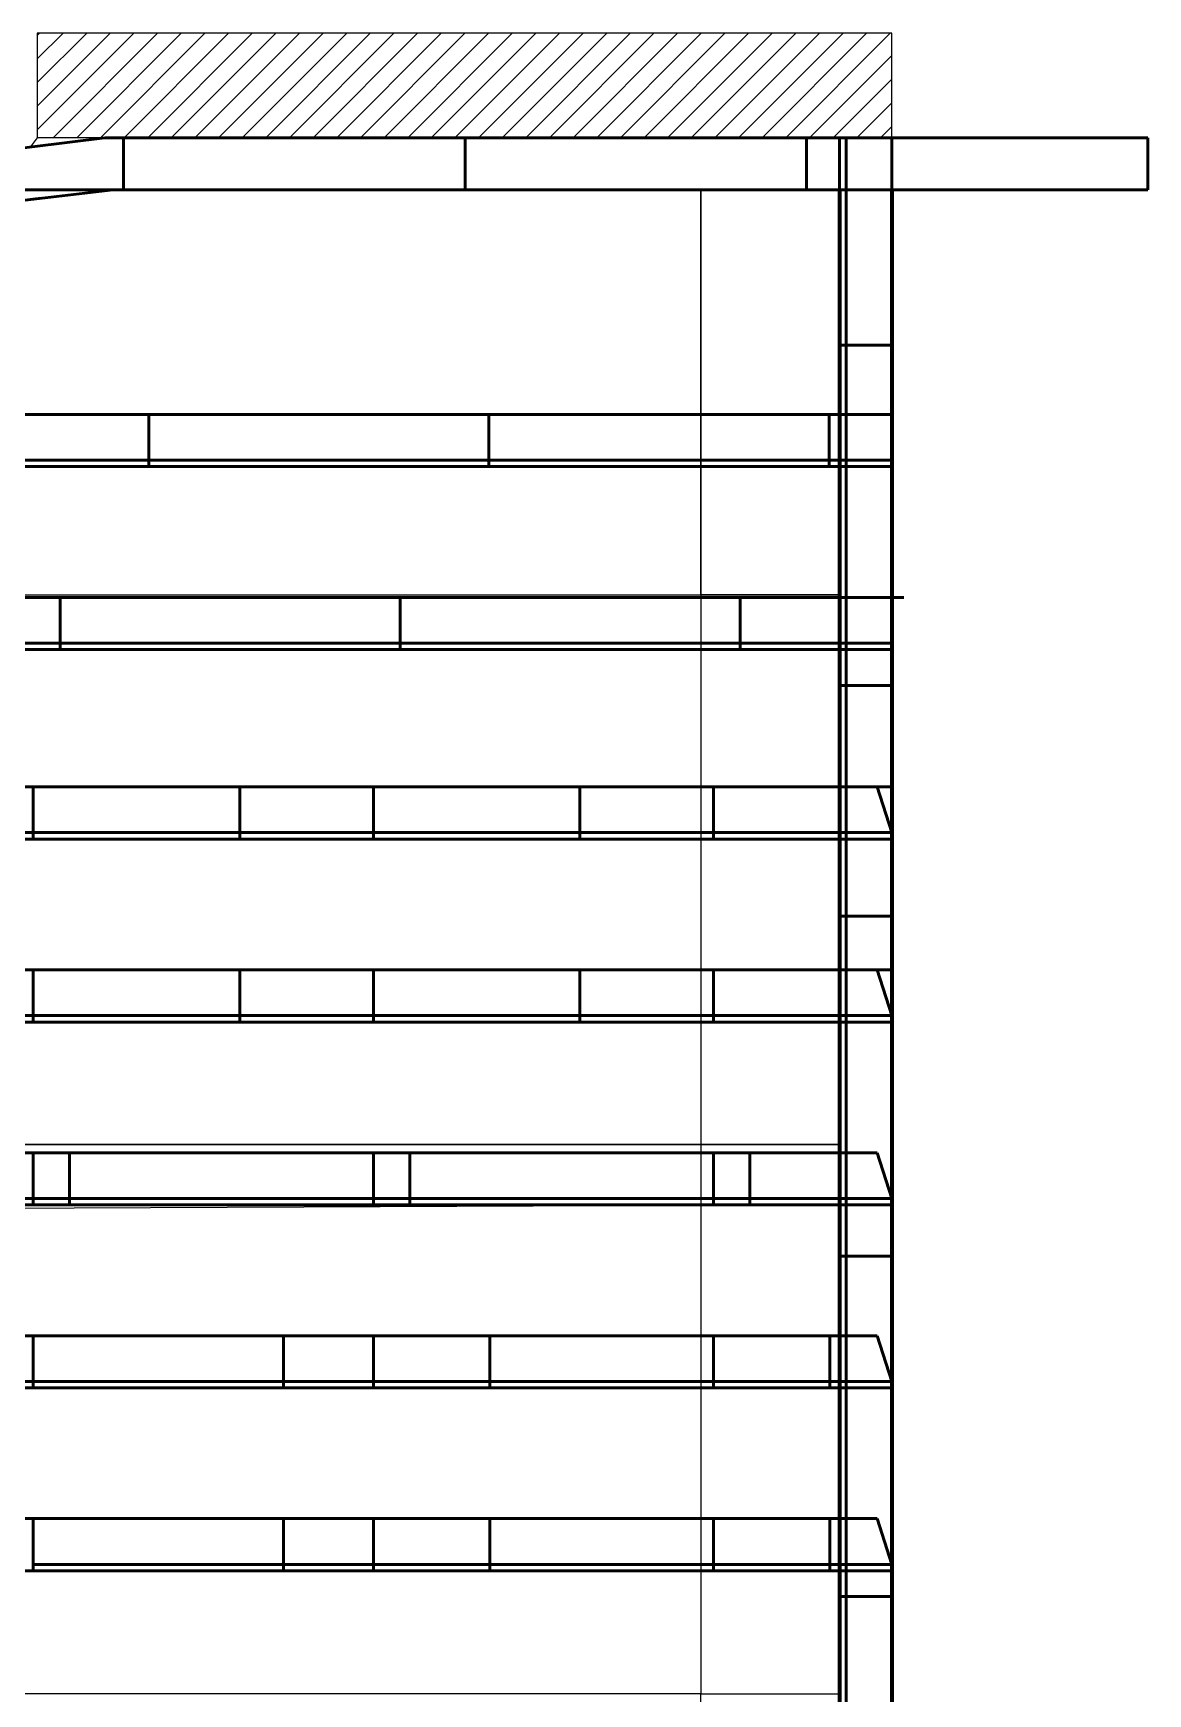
# Model space of a CAD drawing. Header units: metres. Extents: x 23.8 to 32, y 5.2 to 18.7.
# Drawn here: x 26.65 to 31.98, y 10.72 to 18.67 of the extents above; entities that cross this region are included whole.
import ezdxf

# ---------------------------------------------------------------- set-up
doc = ezdxf.new("R2010")
doc.units = ezdxf.units.M
doc.header["$MEASUREMENT"] = 0
doc.header["$XCLIPFRAME"] = 2
doc.layers.get('0').update_dxf_attribs({"color": 18})
doc.layers.add('Metal cu aspect de lemn', color=249, linetype='Continuous')
doc.layers.add('Panou solar', color=154, linetype='Continuous')
doc.layers.add('Piloni', color=45, linetype='Continuous', lineweight=200)
doc.layers.add('Structura principala', color=18, linetype='Continuous', lineweight=50)
picture_1 = doc.add_image_def('image2.png', size_in_pixel=(544, 542))
picture_2 = doc.add_image_def('image1.jpg', size_in_pixel=(1600, 800))

msp = doc.modelspace()

# ---------------------------------------------------------------- hatches: boundary and pattern name
at = {"layer": 'Panou solar', "true_color": 0x4554a5, "transparency": 33554687}
h = msp.add_hatch(dxfattribs=at)
h.set_pattern_fill('ANSI31', color=175, scale=0.64)
h.set_pattern_definition([(45, (10.8065, -0.032736), (-0.05656854, 0.05656854), [])])
h.paths.add_polyline_path([(26.6683, 18.1678), (30.7584, 18.1678), (30.7584, 18.6678), (26.6683, 18.6678)])

# ---------------------------------------------------------------- linework, layer by layer
for p, q in [((24.161, 15.718), (30.1492, 15.718)), ((25.0208, 14.8115), (30.5084, 14.8115)), ((25.0208, 13.936), (30.5397, 13.936)), ((30.5084, 13.0605), (24.0323, 13.0335)), ((25.8348, 13.0605), (30.5084, 13.0605)), ((30.5084, 12.185), (24.0323, 12.185)), ((27.8463, 12.185), (30.5084, 12.185)), ((30.5084, 11.3095), (24.0323, 11.3095)), ((27.8463, 11.3095), (30.5084, 11.3095))]:
    msp.add_line(p, q)
at = {"layer": 'Metal cu aspect de lemn'}
for p, q in [((30.411, 15.968), (24.411, 15.968)), ((30.2823, 15.0615), (24.2823, 15.0615)), ((30.2823, 14.186), (24.2823, 14.186)), ((30.2823, 13.3105), (24.2823, 13.3105)), ((30.2823, 12.435), (24.2823, 12.435)), ((30.2823, 11.5595), (24.2823, 11.5595))]:
    msp.add_line(p, q, dxfattribs=at)
at = {"layer": 'Panou solar'}
for p, q in [((30.7584, 18.6678), (26.6683, 18.6678)), ((26.6683, 18.6678), (26.6683, 18.1678)), ((30.7584, 18.1678), (30.7584, 18.6678)), ((26.6683, 18.1678), (26.6336, 18.1229)), ((26.9918, 18.1675), (26.6336, 18.1229)), ((30.7584, 18.1678), (26.6683, 18.1678)), ((30.7584, 18.1678), (26.6683, 18.1678))]:
    msp.add_line(p, q, dxfattribs=at)
at = {"layer": 'Piloni'}
for p, q in [((30.5084, 17.9178), (30.5084, 9.949)), ((30.7584, 17.9178), (30.7584, 5.1678))]:
    msp.add_line(p, q, dxfattribs=at)
at = {"layer": 'Structura principala'}
for p, q in [((27.0323, 18.1678), (31.9841, 18.1678)), ((31.9841, 18.1678), (31.9841, 17.9178)), ((27.0323, 17.9178), (31.9841, 17.9178)), ((30.5084, 5.3699), (30.5084, 17.9178)), ((26.6878, 17.8777), (26.3434, 17.8376)), ((30.411, 15.968), (24.411, 15.968)), ((30.411, 15.968), (24.411, 15.968)), ((24.411, 15.968), (30.411, 15.968)), ((30.411, 15.968), (30.817, 15.968)), ((24.411, 15.718), (30.411, 15.718)), ((30.2823, 15.0615), (24.2823, 15.0615)), ((30.2823, 15.0615), (24.2823, 15.0615)), ((24.2823, 15.0615), (30.2823, 15.0615)), ((30.2823, 15.0615), (30.6884, 15.0615)), ((24.2823, 14.8115), (30.2823, 14.8115)), ((30.5084, 5.199), (30.5084, 14.699)), ((30.7584, 5.199), (30.7584, 14.699)), ((30.7584, 5.199), (30.7584, 14.574)), ((30.2823, 14.186), (24.2823, 14.186)), ((30.2823, 14.186), (24.2823, 14.186)), ((24.2823, 14.186), (30.2823, 14.186)), ((30.2823, 14.186), (30.6884, 14.186)), ((24.2823, 13.936), (30.2823, 13.936)), ((30.2823, 13.3105), (24.2823, 13.3105)), ((30.2823, 13.3105), (24.2823, 13.3105)), ((24.2823, 13.3105), (30.2823, 13.3105)), ((30.2823, 13.3105), (30.6884, 13.3105)), ((24.2823, 13.0605), (30.2823, 13.0605)), ((30.2823, 12.435), (24.2823, 12.435)), ((30.2823, 12.435), (24.2823, 12.435)), ((24.2823, 12.435), (30.2823, 12.435)), ((27.8463, 12.435), (28.0963, 12.435)), ((27.8463, 12.435), (27.8463, 12.185)), ((30.2823, 12.435), (30.6884, 12.435)), ((24.2823, 12.185), (30.2823, 12.185)), ((28.0963, 12.185), (27.8463, 12.185)), ((30.2823, 11.5595), (24.2823, 11.5595)), ((30.2823, 11.5595), (24.2823, 11.5595)), ((24.2823, 11.5595), (30.2823, 11.5595)), ((27.8463, 11.5595), (28.0963, 11.5595)), ((27.8463, 11.5595), (27.8463, 11.3095)), ((30.2823, 11.5595), (30.6884, 11.5595)), ((24.2823, 11.3095), (30.2823, 11.3095)), ((28.0963, 11.3095), (27.8463, 11.3095))]:
    msp.add_line(p, q, dxfattribs=at)

# ---------------------------------------------------------------- pictures from other files: only their frames are drawn
image = msp.add_image(picture_2, insert=(24.5857, 15.9797), size_in_units=(5.2584, 2.6292))
image.set_boundary_path([(-0.5, 599.34), (-0.5, 799.5), (1599.5, 799.5), (1599.5, 209.8), (743.95, 209.8), (534.32, 234.195), (335.89, 306.083), (159.28, 421.62), (13.917, 574.626), (-0.5, 599.34)])
image = msp.add_image(picture_2, insert=(29.8441, 15.9797), size_in_units=(5.2584, 2.6292))
image.set_boundary_path([(-0.5, 209.8), (-0.5, 799.5), (201.637, 799.5), (201.637, 209.8), (-0.5, 209.8)])
image = msp.add_image(picture_2, insert=(24.5857, 13.3505), size_in_units=(5.2584, 2.6292))
image.dxf.flags = 7
image = msp.add_image(picture_2, insert=(29.8441, 13.3505), size_in_units=(5.2584, 2.6292))
image.set_boundary_path([(201.637, -0.5), (-0.5, -0.5), (-0.5, 799.5), (201.637, 799.5), (201.637, -0.5)])
image = msp.add_image(picture_2, insert=(24.5857, 10.7213), size_in_units=(5.2584, 2.6292))
image.dxf.flags = 7
image = msp.add_image(picture_2, insert=(29.8441, 10.7213), size_in_units=(5.2584, 2.6292))
image.set_boundary_path([(201.637, -0.5), (-0.5, -0.5), (-0.5, 799.5), (201.637, 799.5), (201.637, -0.5)])
image = msp.add_image(picture_2, insert=(24.5857, 8.0921), size_in_units=(5.2584, 2.6292))
image.set_boundary_path([(740.13, 799.5), (1599.5, 799.5), (1599.5, -0.5), (-0.5, -0.5), (-0.5, 221.91), (165.295, 351.444), (740.13, 799.5)])
image = msp.add_image(picture_1, insert=(27.0818, 17.9178), size_in_units=(1.6341, 1.6281), rotation=180, dxfattribs=dict(at, fade=39))
image.dxf.v_pixel = (2e-17, 0.00300387)
image.set_boundary_path([(-0.5, 458.274), (-0.5, 541.5), (15.974, 541.5), (416.115, 541.5), (267.98, 488.03), (29.45, 458.36), (15.974, 458.274), (-0.5, 458.274)])
image = msp.add_image(picture_1, insert=(28.7159, 17.9178), size_in_units=(1.6341, 1.6281), rotation=180, dxfattribs=dict(at, fade=39))
image.dxf.v_pixel = (2e-17, 0.00300387)
image.set_boundary_path([(-0.5, 458.274), (-0.5, 541.5), (543.5, 541.5), (543.5, 458.274), (-0.5, 458.274)])
image = msp.add_image(picture_1, insert=(30.35, 17.9178), size_in_units=(1.6341, 1.6281), rotation=180, dxfattribs=dict(at, fade=39))
image.dxf.v_pixel = (2e-17, 0.00300387)
image.set_boundary_path([(-0.5, 458.274), (-0.5, 541.5), (543.5, 541.5), (543.5, 458.274), (-0.5, 458.274)])
image = msp.add_image(picture_1, insert=(31.9841, 17.9178), size_in_units=(1.6341, 1.6281), rotation=180, dxfattribs=dict(at, fade=39))
image.dxf.v_pixel = (2e-17, 0.00300387)
image.set_boundary_path([(543.5, 541.5), (543.5, 458.274), (-0.5, 458.274), (-0.5, 541.5), (543.5, 541.5)])
image = msp.add_image(picture_1, insert=(30.5397, 17.1742), size_in_units=(1.6341, 1.6281), rotation=180, dxfattribs=dict(at, fade=39))
image.dxf.v_pixel = (2e-17, 0.00300387)
image.set_boundary_path([(9.91, 210.755), (-0.5, 210.755), (-0.5, 541.5), (9.91, 541.5), (9.91, 210.755)])
image = msp.add_image(picture_1, insert=(32.1738, 17.1742), size_in_units=(1.6341, 1.6281), rotation=180, dxfattribs=dict(at, fade=39))
image.dxf.v_pixel = (2e-17, 0.00300387)
image.set_boundary_path([(470.685, 541.5), (543.5, 541.5), (543.5, 210.755), (470.685, 210.755), (470.685, 541.5)])
image = msp.add_image(picture_1, insert=(27.0818, 16.2897), size_in_units=(1.6341, 1.6281), rotation=180, dxfattribs=dict(at, fade=39))
image.dxf.v_pixel = (2e-17, 0.00300387)
image.set_boundary_path([(543.5, 157.88), (543.5, 59.25), (494.064, 27.635), (416.115, -0.5), (-0.5, -0.5), (15.974, -0.5), (245.33, 26.19), (462.426, 104.844), (543.5, 157.88)])
image = msp.add_image(picture_1, insert=(30.5397, 15.5461), size_in_units=(1.6341, 1.6281), rotation=180, dxfattribs=dict(at, fade=39))
image.dxf.v_pixel = (2e-17, 0.00300387)
image.set_boundary_path([(9.91, -0.5), (-0.5, -0.5), (-0.5, 541.5), (9.91, 541.5), (9.91, -0.5)])
image = msp.add_image(picture_1, insert=(32.1738, 15.5461), size_in_units=(1.6341, 1.6281), rotation=180, dxfattribs=dict(at, fade=39))
image.dxf.v_pixel = (2e-17, 0.00300387)
image.set_boundary_path([(470.685, 541.5), (543.5, 541.5), (543.5, -0.5), (470.685, -0.5), (470.685, 541.5)])
image = msp.add_image(picture_1, insert=(27.2023, 18.2589), size_in_units=(1.6341, 1.6281), rotation=-90, dxfattribs=dict(at, fade=39))
image.dxf.v_pixel = (-0.00300387, -7e-17)
image.set_boundary_path([(470.685, 541.5), (543.5, 541.5), (543.5, -0.5), (470.685, -0.5), (470.685, 541.5)])
image = msp.add_image(picture_1, insert=(28.8304, 18.2589), size_in_units=(1.6341, 1.6281), rotation=-90, dxfattribs=dict(at, fade=39))
image.dxf.v_pixel = (-0.00300387, -7e-17)
image.set_boundary_path([(470.685, 541.5), (543.5, 541.5), (543.5, -0.5), (470.685, -0.5), (470.685, 541.5)])
image = msp.add_image(picture_1, insert=(30.4585, 18.2589), size_in_units=(1.6341, 1.6281), rotation=-90, dxfattribs=dict(at, fade=39))
image.dxf.v_pixel = (-0.00300387, -7e-17)
image.set_boundary_path([(470.685, 541.5), (543.5, 541.5), (543.5, -0.5), (470.685, -0.5), (470.685, 541.5)])
image = msp.add_image(picture_1, insert=(32.0866, 18.2589), size_in_units=(1.6341, 1.6281), rotation=-90, dxfattribs=dict(at, fade=39))
image.dxf.v_pixel = (-0.00300387, -7e-17)
image.set_boundary_path([(543.5, 99.35), (543.5, -0.5), (470.685, -0.5), (470.685, 99.35), (543.5, 99.35)])
image = msp.add_image(picture_1, insert=(27.2023, 16.6248), size_in_units=(1.6341, 1.6281), rotation=-90, dxfattribs=dict(at, fade=39))
image.dxf.v_pixel = (-0.00300387, -7e-17)
image.set_boundary_path([(9.91, -0.5), (-0.5, -0.5), (-0.5, 541.5), (9.91, 541.5), (9.91, -0.5)])
image = msp.add_image(picture_1, insert=(28.8304, 16.6248), size_in_units=(1.6341, 1.6281), rotation=-90, dxfattribs=dict(at, fade=39))
image.dxf.v_pixel = (-0.00300387, -7e-17)
image.set_boundary_path([(9.91, -0.5), (-0.5, -0.5), (-0.5, 541.5), (9.91, 541.5), (9.91, -0.5)])
image = msp.add_image(picture_1, insert=(30.4585, 16.6248), size_in_units=(1.6341, 1.6281), rotation=-90, dxfattribs=dict(at, fade=39))
image.dxf.v_pixel = (-0.00300387, -7e-17)
image.set_boundary_path([(9.91, -0.5), (-0.5, -0.5), (-0.5, 541.5), (9.91, 541.5), (9.91, -0.5)])
image = msp.add_image(picture_1, insert=(32.0866, 16.6248), size_in_units=(1.6341, 1.6281), rotation=-90, dxfattribs=dict(at, fade=39))
image.dxf.v_pixel = (-0.00300387, -7e-17)
image.set_boundary_path([(9.91, -0.5), (-0.5, -0.5), (-0.5, 99.35), (9.91, 99.35), (9.91, -0.5)])
image = msp.add_image(picture_1, insert=(26.7775, 17.3834), size_in_units=(1.6341, 1.6281), rotation=-90, dxfattribs=dict(at, fade=39))
image.dxf.v_pixel = (-0.00300387, -7e-17)
image.set_boundary_path([(470.685, 541.5), (543.5, 541.5), (543.5, -0.5), (470.685, -0.5), (470.685, 541.5)])
image = msp.add_image(picture_1, insert=(28.4056, 17.3834), size_in_units=(1.6341, 1.6281), rotation=-90, dxfattribs=dict(at, fade=39))
image.dxf.v_pixel = (-0.00300387, -7e-17)
image.set_boundary_path([(470.685, 541.5), (543.5, 541.5), (543.5, -0.5), (470.685, -0.5), (470.685, 541.5)])
image = msp.add_image(picture_1, insert=(30.0337, 17.3834), size_in_units=(1.6341, 1.6281), rotation=-90, dxfattribs=dict(at, fade=39))
image.dxf.v_pixel = (-0.00300387, -7e-17)
image.set_boundary_path([(470.685, 541.5), (543.5, 541.5), (543.5, -0.5), (470.685, -0.5), (470.685, 541.5)])
image = msp.add_image(picture_1, insert=(31.6618, 17.3834), size_in_units=(1.6341, 1.6281), rotation=-90, dxfattribs=dict(at, fade=39))
image.dxf.v_pixel = (-0.00300387, -7e-17)
image.set_boundary_path([(543.5, 240.746), (543.5, -0.5), (470.685, -0.5), (470.685, 240.746), (543.5, 240.746)])
image = msp.add_image(picture_1, insert=(26.7775, 15.7493), size_in_units=(1.6341, 1.6281), rotation=-90, dxfattribs=dict(at, fade=39))
image.dxf.v_pixel = (-0.00300387, -7e-17)
image.set_boundary_path([(9.91, -0.5), (-0.5, -0.5), (-0.5, 541.5), (9.91, 541.5), (9.91, -0.5)])
image = msp.add_image(picture_1, insert=(28.4056, 15.7493), size_in_units=(1.6341, 1.6281), rotation=-90, dxfattribs=dict(at, fade=39))
image.dxf.v_pixel = (-0.00300387, -7e-17)
image.set_boundary_path([(9.91, -0.5), (-0.5, -0.5), (-0.5, 541.5), (9.91, 541.5), (9.91, -0.5)])
image = msp.add_image(picture_1, insert=(30.0337, 15.7493), size_in_units=(1.6341, 1.6281), rotation=-90, dxfattribs=dict(at, fade=39))
image.dxf.v_pixel = (-0.00300387, -7e-17)
image.set_boundary_path([(9.91, -0.5), (-0.5, -0.5), (-0.5, 541.5), (9.91, 541.5), (9.91, -0.5)])
image = msp.add_image(picture_1, insert=(31.6618, 15.7493), size_in_units=(1.6341, 1.6281), rotation=-90, dxfattribs=dict(at, fade=39))
image.dxf.v_pixel = (-0.00300387, -7e-17)
image.set_boundary_path([(9.91, -0.5), (-0.5, -0.5), (-0.5, 240.746), (9.91, 240.746), (9.91, -0.5)])
image = msp.add_image(picture_1, insert=(30.5397, 13.918), size_in_units=(1.6341, 1.6281), rotation=180, dxfattribs=dict(at, fade=39))
image.dxf.v_pixel = (2e-17, 0.00300387)
image.set_boundary_path([(9.91, -0.5), (-0.5, -0.5), (-0.5, 366.795), (9.91, 366.795), (9.91, -0.5)])
image = msp.add_image(picture_1, insert=(32.1738, 13.918), size_in_units=(1.6341, 1.6281), rotation=180, dxfattribs=dict(at, fade=39))
image.dxf.v_pixel = (2e-17, 0.00300387)
image.set_boundary_path([(543.5, 366.795), (543.5, -0.5), (470.685, -0.5), (470.685, 366.795), (543.5, 366.795)])
image = msp.add_image(picture_1, insert=(26.6489, 16.4769), size_in_units=(1.6341, 1.6281), rotation=-90, dxfattribs=dict(at, fade=39))
image.dxf.v_pixel = (-0.00300387, -7e-17)
image.set_boundary_path([(470.685, 541.5), (543.5, 541.5), (543.5, -0.5), (470.685, -0.5), (470.685, 541.5)])
image = msp.add_image(picture_1, insert=(27.6374, 16.4769), size_in_units=(1.6341, 1.6281), rotation=-90, dxfattribs=dict(at, fade=39))
image.dxf.v_pixel = (-0.00300387, -7e-17)
image.set_boundary_path([(470.685, 541.5), (543.5, 541.5), (543.5, -0.5), (470.685, -0.5), (470.685, 541.5)])
image = msp.add_image(picture_1, insert=(28.277, 16.4769), size_in_units=(1.6341, 1.6281), rotation=-90, dxfattribs=dict(at, fade=39))
image.dxf.v_pixel = (-0.00300387, -7e-17)
image.set_boundary_path([(470.685, 541.5), (543.5, 541.5), (543.5, -0.5), (470.685, -0.5), (470.685, 541.5)])
image = msp.add_image(picture_1, insert=(29.2655, 16.4769), size_in_units=(1.6341, 1.6281), rotation=-90, dxfattribs=dict(at, fade=39))
image.dxf.v_pixel = (-0.00300387, -7e-17)
image.set_boundary_path([(470.685, 541.5), (543.5, 541.5), (543.5, -0.5), (470.685, -0.5), (470.685, 541.5)])
image = msp.add_image(picture_1, insert=(29.9051, 16.4769), size_in_units=(1.6341, 1.6281), rotation=-90, dxfattribs=dict(at, fade=39))
image.dxf.v_pixel = (-0.00300387, -7e-17)
image.set_boundary_path([(470.685, 541.5), (543.5, 541.5), (543.5, -0.5), (470.685, -0.5), (470.685, 541.5)])
image = msp.add_image(picture_1, insert=(30.8936, 16.4769), size_in_units=(1.6341, 1.6281), rotation=-90, dxfattribs=dict(at, fade=39))
image.dxf.v_pixel = (-0.00300387, -7e-17)
image.set_boundary_path([(470.685, 496.5), (543.5, 496.5), (543.5, -0.5), (470.685, -0.5), (470.685, 496.5)])
image = msp.add_image(picture_1, insert=(31.5332, 16.4769), size_in_units=(1.6341, 1.6281), rotation=-90, dxfattribs=dict(at, fade=39))
image.dxf.v_pixel = (-0.00300387, -7e-17)
image.set_boundary_path([(543.5, 283.57), (543.5, -0.5), (470.685, -0.5), (470.685, 260.266), (543.5, 283.57)])
image = msp.add_image(picture_1, insert=(26.6489, 14.8428), size_in_units=(1.6341, 1.6281), rotation=-90, dxfattribs=dict(at, fade=39))
image.dxf.v_pixel = (-0.00300387, -7e-17)
image.set_boundary_path([(9.91, -0.5), (-0.5, -0.5), (-0.5, 541.5), (9.91, 541.5), (9.91, -0.5)])
image = msp.add_image(picture_1, insert=(27.6374, 14.8428), size_in_units=(1.6341, 1.6281), rotation=-90, dxfattribs=dict(at, fade=39))
image.dxf.v_pixel = (-0.00300387, -7e-17)
image.set_boundary_path([(9.91, -0.5), (-0.5, -0.5), (-0.5, 541.5), (9.91, 541.5), (9.91, -0.5)])
image = msp.add_image(picture_1, insert=(28.277, 14.8428), size_in_units=(1.6341, 1.6281), rotation=-90, dxfattribs=dict(at, fade=39))
image.dxf.v_pixel = (-0.00300387, -7e-17)
image.set_boundary_path([(9.91, -0.5), (-0.5, -0.5), (-0.5, 541.5), (9.91, 541.5), (9.91, -0.5)])
image = msp.add_image(picture_1, insert=(29.2655, 14.8428), size_in_units=(1.6341, 1.6281), rotation=-90, dxfattribs=dict(at, fade=39))
image.dxf.v_pixel = (-0.00300387, -7e-17)
image.set_boundary_path([(9.91, -0.5), (-0.5, -0.5), (-0.5, 541.5), (9.91, 541.5), (9.91, -0.5)])
image = msp.add_image(picture_1, insert=(29.9051, 14.8428), size_in_units=(1.6341, 1.6281), rotation=-90, dxfattribs=dict(at, fade=39))
image.dxf.v_pixel = (-0.00300387, -7e-17)
image.set_boundary_path([(9.91, -0.5), (-0.5, -0.5), (-0.5, 541.5), (9.91, 541.5), (9.91, -0.5)])
image = msp.add_image(picture_1, insert=(30.8936, 14.8428), size_in_units=(1.6341, 1.6281), rotation=-90, dxfattribs=dict(at, fade=39))
image.dxf.v_pixel = (-0.00300387, -7e-17)
image.set_boundary_path([(9.91, -0.5), (-0.5, -0.5), (-0.5, 496.5), (9.91, 496.5), (9.91, -0.5)])
image = msp.add_image(picture_1, insert=(31.5332, 14.8428), size_in_units=(1.6341, 1.6281), rotation=-90, dxfattribs=dict(at, fade=39))
image.dxf.v_pixel = (-0.00300387, -7e-17)
image.set_boundary_path([(9.91, -0.5), (-0.5, -0.5), (-0.5, 283.57), (9.91, 283.57), (9.91, -0.5)])
image = msp.add_image(picture_1, insert=(30.5397, 12.8147), size_in_units=(1.6341, 1.6281), rotation=180, dxfattribs=dict(at, fade=39))
image.dxf.v_pixel = (2e-17, 0.00300387)
image.set_boundary_path([(9.91, -0.5), (-0.5, -0.5), (-0.5, 541.5), (9.91, 541.5), (9.91, -0.5)])
image = msp.add_image(picture_1, insert=(32.1738, 12.8147), size_in_units=(1.6341, 1.6281), rotation=180, dxfattribs=dict(at, fade=39))
image.dxf.v_pixel = (2e-17, 0.00300387)
image.set_boundary_path([(470.685, 541.5), (543.5, 541.5), (543.5, -0.5), (470.685, -0.5), (470.685, 541.5)])
image = msp.add_image(picture_1, insert=(26.6489, 15.6014), size_in_units=(1.6341, 1.6281), rotation=-90, dxfattribs=dict(at, fade=39))
image.dxf.v_pixel = (-0.00300387, -7e-17)
image.set_boundary_path([(470.685, 541.5), (543.5, 541.5), (543.5, -0.5), (470.685, -0.5), (470.685, 541.5)])
image = msp.add_image(picture_1, insert=(27.6374, 15.6014), size_in_units=(1.6341, 1.6281), rotation=-90, dxfattribs=dict(at, fade=39))
image.dxf.v_pixel = (-0.00300387, -7e-17)
image.set_boundary_path([(470.685, 541.5), (543.5, 541.5), (543.5, -0.5), (470.685, -0.5), (470.685, 541.5)])
image = msp.add_image(picture_1, insert=(28.277, 15.6014), size_in_units=(1.6341, 1.6281), rotation=-90, dxfattribs=dict(at, fade=39))
image.dxf.v_pixel = (-0.00300387, -7e-17)
image.set_boundary_path([(470.685, 541.5), (543.5, 541.5), (543.5, -0.5), (470.685, -0.5), (470.685, 541.5)])
image = msp.add_image(picture_1, insert=(29.2655, 15.6014), size_in_units=(1.6341, 1.6281), rotation=-90, dxfattribs=dict(at, fade=39))
image.dxf.v_pixel = (-0.00300387, -7e-17)
image.set_boundary_path([(470.685, 541.5), (543.5, 541.5), (543.5, -0.5), (470.685, -0.5), (470.685, 541.5)])
image = msp.add_image(picture_1, insert=(29.9051, 15.6014), size_in_units=(1.6341, 1.6281), rotation=-90, dxfattribs=dict(at, fade=39))
image.dxf.v_pixel = (-0.00300387, -7e-17)
image.set_boundary_path([(470.685, 541.5), (543.5, 541.5), (543.5, -0.5), (470.685, -0.5), (470.685, 541.5)])
image = msp.add_image(picture_1, insert=(30.8936, 15.6014), size_in_units=(1.6341, 1.6281), rotation=-90, dxfattribs=dict(at, fade=39))
image.dxf.v_pixel = (-0.00300387, -7e-17)
image.set_boundary_path([(470.685, 496.5), (543.5, 496.5), (543.5, -0.5), (470.685, -0.5), (470.685, 496.5)])
image = msp.add_image(picture_1, insert=(31.5332, 15.6014), size_in_units=(1.6341, 1.6281), rotation=-90, dxfattribs=dict(at, fade=39))
image.dxf.v_pixel = (-0.00300387, -7e-17)
image.set_boundary_path([(543.5, 283.57), (543.5, -0.5), (470.685, -0.5), (470.685, 260.266), (543.5, 283.57)])
image = msp.add_image(picture_1, insert=(27.6374, 13.9673), size_in_units=(1.6341, 1.6281), rotation=-90, dxfattribs=dict(at, fade=39))
image.dxf.v_pixel = (-0.00300387, -7e-17)
image.set_boundary_path([(9.91, -0.5), (-0.5, -0.5), (-0.5, 541.5), (9.91, 541.5), (9.91, -0.5)])
image = msp.add_image(picture_1, insert=(28.277, 13.9673), size_in_units=(1.6341, 1.6281), rotation=-90, dxfattribs=dict(at, fade=39))
image.dxf.v_pixel = (-0.00300387, -7e-17)
image.set_boundary_path([(9.91, -0.5), (-0.5, -0.5), (-0.5, 541.5), (9.91, 541.5), (9.91, -0.5)])
image = msp.add_image(picture_1, insert=(29.2655, 13.9673), size_in_units=(1.6341, 1.6281), rotation=-90, dxfattribs=dict(at, fade=39))
image.dxf.v_pixel = (-0.00300387, -7e-17)
image.set_boundary_path([(9.91, -0.5), (-0.5, -0.5), (-0.5, 541.5), (9.91, 541.5), (9.91, -0.5)])
image = msp.add_image(picture_1, insert=(29.9051, 13.9673), size_in_units=(1.6341, 1.6281), rotation=-90, dxfattribs=dict(at, fade=39))
image.dxf.v_pixel = (-0.00300387, -7e-17)
image.set_boundary_path([(9.91, -0.5), (-0.5, -0.5), (-0.5, 541.5), (9.91, 541.5), (9.91, -0.5)])
image = msp.add_image(picture_1, insert=(30.8936, 13.9673), size_in_units=(1.6341, 1.6281), rotation=-90, dxfattribs=dict(at, fade=39))
image.dxf.v_pixel = (-0.00300387, -7e-17)
image.set_boundary_path([(9.91, -0.5), (-0.5, -0.5), (-0.5, 496.5), (9.91, 496.5), (9.91, -0.5)])
image = msp.add_image(picture_1, insert=(31.5332, 13.9673), size_in_units=(1.6341, 1.6281), rotation=-90, dxfattribs=dict(at, fade=39))
image.dxf.v_pixel = (-0.00300387, -7e-17)
image.set_boundary_path([(9.91, -0.5), (-0.5, -0.5), (-0.5, 283.57), (9.91, 283.57), (9.91, -0.5)])
image = msp.add_image(picture_1, insert=(26.6489, 14.7259), size_in_units=(1.6341, 1.6281), rotation=-90, dxfattribs=dict(at, fade=39))
image.dxf.v_pixel = (-0.00300387, -7e-17)
image.set_boundary_path([(470.685, 541.5), (543.5, 541.5), (543.5, -0.5), (470.685, -0.5), (470.685, 541.5)])
image = msp.add_image(picture_1, insert=(26.8233, 14.7259), size_in_units=(1.6341, 1.6281), rotation=-90, dxfattribs=dict(at, fade=39))
image.dxf.v_pixel = (-0.00300387, -7e-17)
image.set_boundary_path([(470.685, 541.5), (543.5, 541.5), (543.5, 212.433), (470.685, 212.433), (470.685, 541.5)])
image = msp.add_image(picture_1, insert=(28.277, 14.7259), size_in_units=(1.6341, 1.6281), rotation=-90, dxfattribs=dict(at, fade=39))
image.dxf.v_pixel = (-0.00300387, -7e-17)
image.set_boundary_path([(470.685, 541.5), (543.5, 541.5), (543.5, -0.5), (470.685, -0.5), (470.685, 541.5)])
image = msp.add_image(picture_1, insert=(28.4514, 14.7259), size_in_units=(1.6341, 1.6281), rotation=-90, dxfattribs=dict(at, fade=39))
image.dxf.v_pixel = (-0.00300387, -7e-17)
image.set_boundary_path([(470.685, 541.5), (543.5, 541.5), (543.5, -0.5), (470.685, -0.5), (470.685, 541.5)])
image = msp.add_image(picture_1, insert=(29.9051, 14.7259), size_in_units=(1.6341, 1.6281), rotation=-90, dxfattribs=dict(at, fade=39))
image.dxf.v_pixel = (-0.00300387, -7e-17)
image.set_boundary_path([(470.685, 541.5), (543.5, 541.5), (543.5, -0.5), (470.685, -0.5), (470.685, 541.5)])
image = msp.add_image(picture_1, insert=(30.0795, 14.7259), size_in_units=(1.6341, 1.6281), rotation=-90, dxfattribs=dict(at, fade=39))
image.dxf.v_pixel = (-0.00300387, -7e-17)
image.set_boundary_path([(470.685, 541.5), (543.5, 541.5), (543.5, -0.5), (470.685, -0.5), (470.685, 541.5)])
image = msp.add_image(picture_1, insert=(31.5332, 14.7259), size_in_units=(1.6341, 1.6281), rotation=-90, dxfattribs=dict(at, fade=39))
image.dxf.v_pixel = (-0.00300387, -7e-17)
image.set_boundary_path([(543.5, 283.57), (543.5, -0.5), (470.685, -0.5), (470.685, 260.266), (543.5, 283.57)])
image = msp.add_image(picture_1, insert=(26.8233, 13.0918), size_in_units=(1.6341, 1.6281), rotation=-90, dxfattribs=dict(at, fade=39))
image.dxf.v_pixel = (-0.00300387, -7e-17)
image.set_boundary_path([(9.91, 212.433), (-0.5, 212.433), (-0.5, 541.5), (9.91, 541.5), (9.91, 212.433)])
image = msp.add_image(picture_1, insert=(28.277, 13.0918), size_in_units=(1.6341, 1.6281), rotation=-90, dxfattribs=dict(at, fade=39))
image.dxf.v_pixel = (-0.00300387, -7e-17)
image.set_boundary_path([(9.91, -0.5), (-0.5, -0.5), (-0.5, 541.5), (9.91, 541.5), (9.91, -0.5)])
image = msp.add_image(picture_1, insert=(28.4514, 13.0918), size_in_units=(1.6341, 1.6281), rotation=-90, dxfattribs=dict(at, fade=39))
image.dxf.v_pixel = (-0.00300387, -7e-17)
image.set_boundary_path([(9.91, -0.5), (-0.5, -0.5), (-0.5, 541.5), (9.91, 541.5), (9.91, -0.5)])
image = msp.add_image(picture_1, insert=(29.9051, 13.0918), size_in_units=(1.6341, 1.6281), rotation=-90, dxfattribs=dict(at, fade=39))
image.dxf.v_pixel = (-0.00300387, -7e-17)
image.set_boundary_path([(9.91, -0.5), (-0.5, -0.5), (-0.5, 541.5), (9.91, 541.5), (9.91, -0.5)])
image = msp.add_image(picture_1, insert=(30.0795, 13.0918), size_in_units=(1.6341, 1.6281), rotation=-90, dxfattribs=dict(at, fade=39))
image.dxf.v_pixel = (-0.00300387, -7e-17)
image.set_boundary_path([(9.91, -0.5), (-0.5, -0.5), (-0.5, 541.5), (9.91, 541.5), (9.91, -0.5)])
image = msp.add_image(picture_1, insert=(31.5332, 13.0918), size_in_units=(1.6341, 1.6281), rotation=-90, dxfattribs=dict(at, fade=39))
image.dxf.v_pixel = (-0.00300387, -7e-17)
image.set_boundary_path([(9.91, -0.5), (-0.5, -0.5), (-0.5, 283.57), (9.91, 283.57), (9.91, -0.5)])
image = msp.add_image(picture_1, insert=(30.5397, 11.1866), size_in_units=(1.6341, 1.6281), rotation=180, dxfattribs=dict(at, fade=39))
image.dxf.v_pixel = (2e-17, 0.00300387)
image.set_boundary_path([(9.91, -0.5), (-0.5, -0.5), (-0.5, 541.5), (9.91, 541.5), (9.91, -0.5)])
image = msp.add_image(picture_1, insert=(32.1738, 11.1866), size_in_units=(1.6341, 1.6281), rotation=180, dxfattribs=dict(at, fade=39))
image.dxf.v_pixel = (2e-17, 0.00300387)
image.set_boundary_path([(470.685, 541.5), (543.5, 541.5), (543.5, -0.5), (470.685, -0.5), (470.685, 541.5)])
image = msp.add_image(picture_1, insert=(26.6489, 13.8504), size_in_units=(1.6341, 1.6281), rotation=-90, dxfattribs=dict(at, fade=39))
image.dxf.v_pixel = (-0.00300387, -7e-17)
image.set_boundary_path([(470.685, 541.5), (543.5, 541.5), (543.5, -0.5), (470.685, -0.5), (470.685, 541.5)])
image = msp.add_image(picture_1, insert=(28.277, 13.8504), size_in_units=(1.6341, 1.6281), rotation=-90, dxfattribs=dict(at, fade=39))
image.dxf.v_pixel = (-0.00300387, -7e-17)
image.set_boundary_path([(470.685, 541.5), (543.5, 541.5), (543.5, -0.5), (470.685, -0.5), (470.685, 541.5)])
image = msp.add_image(picture_1, insert=(28.8348, 13.8504), size_in_units=(1.6341, 1.6281), rotation=-90, dxfattribs=dict(at, fade=39))
image.dxf.v_pixel = (-0.00300387, -7e-17)
image.set_boundary_path([(470.685, 541.5), (543.5, 541.5), (543.5, 212.433), (470.685, 212.433), (470.685, 541.5)])
image = msp.add_image(picture_1, insert=(29.9051, 13.8504), size_in_units=(1.6341, 1.6281), rotation=-90, dxfattribs=dict(at, fade=39))
image.dxf.v_pixel = (-0.00300387, -7e-17)
image.set_boundary_path([(470.685, 541.5), (543.5, 541.5), (543.5, -0.5), (470.685, -0.5), (470.685, 541.5)])
image = msp.add_image(picture_1, insert=(30.4629, 13.8504), size_in_units=(1.6341, 1.6281), rotation=-90, dxfattribs=dict(at, fade=39))
image.dxf.v_pixel = (-0.00300387, -7e-17)
image.set_boundary_path([(470.685, 541.5), (543.5, 541.5), (543.5, -0.5), (470.685, -0.5), (470.685, 541.5)])
image = msp.add_image(picture_1, insert=(31.5332, 13.8504), size_in_units=(1.6341, 1.6281), rotation=-90, dxfattribs=dict(at, fade=39))
image.dxf.v_pixel = (-0.00300387, -7e-17)
image.set_boundary_path([(543.5, 283.57), (543.5, -0.5), (470.685, -0.5), (470.685, 260.266), (543.5, 283.57)])
image = msp.add_image(picture_1, insert=(28.277, 12.2163), size_in_units=(1.6341, 1.6281), rotation=-90, dxfattribs=dict(at, fade=39))
image.dxf.v_pixel = (-0.00300387, -7e-17)
image.set_boundary_path([(9.91, -0.5), (-0.5, -0.5), (-0.5, 541.5), (9.91, 541.5), (9.91, -0.5)])
image = msp.add_image(picture_1, insert=(28.8348, 12.2163), size_in_units=(1.6341, 1.6281), rotation=-90, dxfattribs=dict(at, fade=39))
image.dxf.v_pixel = (-0.00300387, -7e-17)
image.set_boundary_path([(9.91, 212.433), (-0.5, 212.433), (-0.5, 541.5), (9.91, 541.5), (9.91, 212.433)])
image = msp.add_image(picture_1, insert=(29.9051, 12.2163), size_in_units=(1.6341, 1.6281), rotation=-90, dxfattribs=dict(at, fade=39))
image.dxf.v_pixel = (-0.00300387, -7e-17)
image.set_boundary_path([(9.91, -0.5), (-0.5, -0.5), (-0.5, 541.5), (9.91, 541.5), (9.91, -0.5)])
image = msp.add_image(picture_1, insert=(30.4629, 12.2163), size_in_units=(1.6341, 1.6281), rotation=-90, dxfattribs=dict(at, fade=39))
image.dxf.v_pixel = (-0.00300387, -7e-17)
image.set_boundary_path([(9.91, -0.5), (-0.5, -0.5), (-0.5, 541.5), (9.91, 541.5), (9.91, -0.5)])
image = msp.add_image(picture_1, insert=(31.5332, 12.2163), size_in_units=(1.6341, 1.6281), rotation=-90, dxfattribs=dict(at, fade=39))
image.dxf.v_pixel = (-0.00300387, -7e-17)
image.set_boundary_path([(9.91, -0.5), (-0.5, -0.5), (-0.5, 283.57), (9.91, 283.57), (9.91, -0.5)])
image = msp.add_image(picture_1, insert=(28.277, 12.9749), size_in_units=(1.6341, 1.6281), rotation=-90, dxfattribs=dict(at, fade=39))
image.dxf.v_pixel = (-0.00300387, -7e-17)
image.set_boundary_path([(470.685, 541.5), (543.5, 541.5), (543.5, -0.5), (470.685, -0.5), (470.685, 541.5)])
image = msp.add_image(picture_1, insert=(28.8348, 12.9749), size_in_units=(1.6341, 1.6281), rotation=-90, dxfattribs=dict(at, fade=39))
image.dxf.v_pixel = (-0.00300387, -7e-17)
image.set_boundary_path([(470.685, 541.5), (543.5, 541.5), (543.5, 212.433), (470.685, 212.433), (470.685, 541.5)])
image = msp.add_image(picture_1, insert=(29.9051, 12.9749), size_in_units=(1.6341, 1.6281), rotation=-90, dxfattribs=dict(at, fade=39))
image.dxf.v_pixel = (-0.00300387, -7e-17)
image.set_boundary_path([(470.685, 541.5), (543.5, 541.5), (543.5, -0.5), (470.685, -0.5), (470.685, 541.5)])
image = msp.add_image(picture_1, insert=(30.4629, 12.9749), size_in_units=(1.6341, 1.6281), rotation=-90, dxfattribs=dict(at, fade=39))
image.dxf.v_pixel = (-0.00300387, -7e-17)
image.set_boundary_path([(470.685, 541.5), (543.5, 541.5), (543.5, -0.5), (470.685, -0.5), (470.685, 541.5)])
image = msp.add_image(picture_1, insert=(31.5332, 12.9749), size_in_units=(1.6341, 1.6281), rotation=-90, dxfattribs=dict(at, fade=39))
image.dxf.v_pixel = (-0.00300387, -7e-17)
image.set_boundary_path([(543.5, 283.57), (543.5, -0.5), (470.685, -0.5), (470.685, 260.266), (543.5, 283.57)])
image = msp.add_image(picture_1, insert=(28.277, 11.3408), size_in_units=(1.6341, 1.6281), rotation=-90, dxfattribs=dict(at, fade=39))
image.dxf.v_pixel = (-0.00300387, -7e-17)
image.set_boundary_path([(9.91, -0.5), (-0.5, -0.5), (-0.5, 541.5), (9.91, 541.5), (9.91, -0.5)])
image = msp.add_image(picture_1, insert=(28.8348, 11.3408), size_in_units=(1.6341, 1.6281), rotation=-90, dxfattribs=dict(at, fade=39))
image.dxf.v_pixel = (-0.00300387, -7e-17)
image.set_boundary_path([(9.91, 212.433), (-0.5, 212.433), (-0.5, 541.5), (9.91, 541.5), (9.91, 212.433)])
image = msp.add_image(picture_1, insert=(29.9051, 11.3408), size_in_units=(1.6341, 1.6281), rotation=-90, dxfattribs=dict(at, fade=39))
image.dxf.v_pixel = (-0.00300387, -7e-17)
image.set_boundary_path([(9.91, -0.5), (-0.5, -0.5), (-0.5, 541.5), (9.91, 541.5), (9.91, -0.5)])
image = msp.add_image(picture_1, insert=(30.4629, 11.3408), size_in_units=(1.6341, 1.6281), rotation=-90, dxfattribs=dict(at, fade=39))
image.dxf.v_pixel = (-0.00300387, -7e-17)
image.set_boundary_path([(9.91, -0.5), (-0.5, -0.5), (-0.5, 541.5), (9.91, 541.5), (9.91, -0.5)])
image = msp.add_image(picture_1, insert=(31.5332, 11.3408), size_in_units=(1.6341, 1.6281), rotation=-90, dxfattribs=dict(at, fade=39))
image.dxf.v_pixel = (-0.00300387, -7e-17)
image.set_boundary_path([(9.91, -0.5), (-0.5, -0.5), (-0.5, 283.57), (9.91, 283.57), (9.91, -0.5)])
image = msp.add_image(picture_1, insert=(30.5397, 9.5585), size_in_units=(1.6341, 1.6281), rotation=180, dxfattribs=dict(at, fade=39))
image.dxf.v_pixel = (2e-17, 0.00300387)
image.set_boundary_path([(9.91, -0.5), (-0.5, -0.5), (-0.5, 541.5), (9.91, 541.5), (9.91, -0.5)])
image = msp.add_image(picture_1, insert=(32.1738, 9.5585), size_in_units=(1.6341, 1.6281), rotation=180, dxfattribs=dict(at, fade=39))
image.dxf.v_pixel = (2e-17, 0.00300387)
image.set_boundary_path([(470.685, 541.5), (543.5, 541.5), (543.5, -0.5), (470.685, -0.5), (470.685, 541.5)])

doc.saveas('drawing.dxf')
